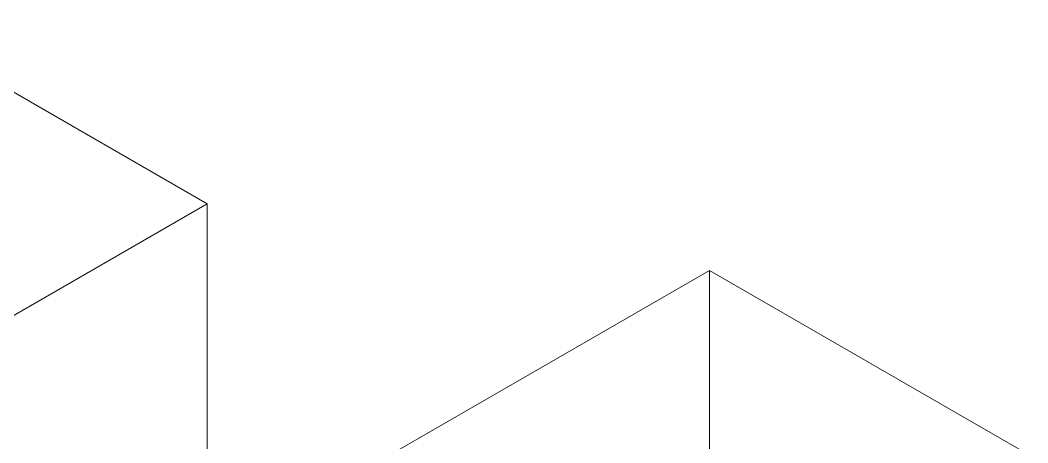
# Model space of a CAD drawing. Header units: millimetres. Extents: x 160489 to 365751, y -78341 to 15608.
# Drawn here: x 181576 to 189518, y -64573 to -61240 of the extents above; entities that cross this region are included whole.
import ezdxf

# ---------------------------------------------------------------- set-up
doc = ezdxf.new("R2010")
doc.units = ezdxf.units.MM
doc.layers.add('G-____-____-SYMB', color=7, linetype='Continuous', lineweight=5)

msp = doc.modelspace()

# ---------------------------------------------------------------- linework, layer by layer
at = {"layer": 'G-____-____-SYMB'}
for p, q in [((183049.7, -62689.6), (180539.4, -61240.3)), ((183049.7, -62689.6), (177760.4, -65743.4)), ((183049.7, -62689.6), (183049.7, -67191.1)), ((187008.1, -63214.2), (181718.9, -66267.9)), ((187008.1, -63214.2), (187008.1, -65741.8)), ((189518.3, -64663.5), (187008.1, -63214.2))]:
    msp.add_line(p, q, dxfattribs=at)

doc.saveas('drawing.dxf')
